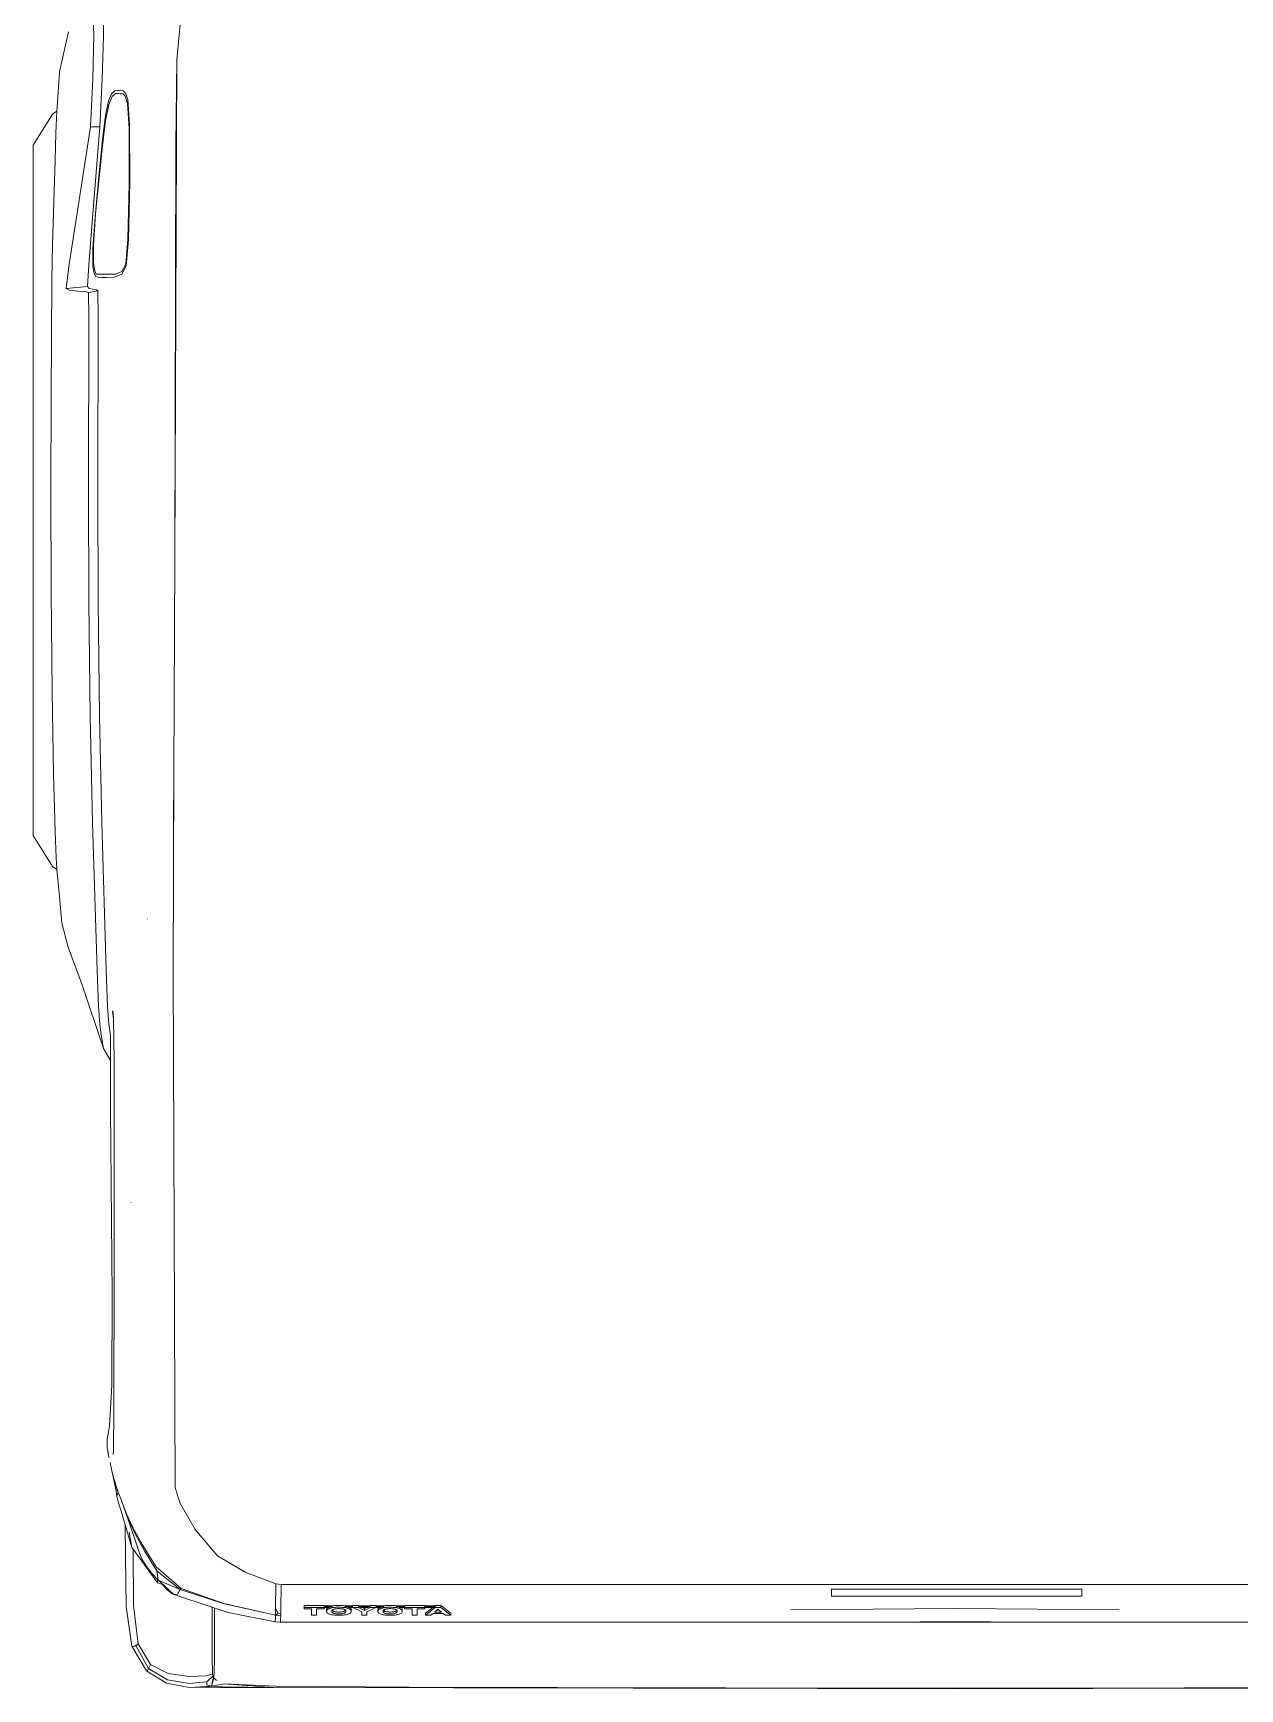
# Model space of a CAD drawing. Header units: millimetres. Extents: x 1010 to 1494, y -119 to 564.
# Drawn here: x 1094.97 to 1096.215, y 367.314 to 369.02 of the extents above; entities that cross this region are included whole.
import ezdxf

# ---------------------------------------------------------------- set-up
doc = ezdxf.new("R2010")
doc.units = ezdxf.units.MM
doc.layers.get('0').update_dxf_attribs({"lineweight": 9})

# ---------------------------------------------------------------- blocks, each defined once
blk = doc.blocks.new('hilux vista superior')
for p, q in [((-0.3266, 5.4112), (-0.2473, 5.4112)), ((-0.316, 5.4116), (-0.2961, 5.4117)), ((-0.0039, 5.4123), (-0.2961, 5.4117)), ((-0.0039, 5.4117), (-0.2473, 5.4112)), ((-0.0039, 5.4123), (0.2883, 5.4117)), ((-0.0039, 5.4117), (0.2396, 5.4112)), ((0.3189, 5.4112), (0.2396, 5.4112)), ((0.3082, 5.4116), (0.2883, 5.4117)), ((0.3082, 5.4116), (0.3373, 5.4116)), ((0.4179, 5.4108), (0.3189, 5.4112)), ((0.7189, 5.4107), (0.3373, 5.4116)), ((0.5749, 5.4105), (0.4179, 5.4108)), ((0.717, 5.4094), (0.5749, 5.4105)), ((0.7715, 5.4068), (0.717, 5.4094)), ((0.7751, 5.4108), (0.7189, 5.4107)), ((0.7727, 5.4101), (0.7189, 5.4107)), ((0.7715, 5.4068), (0.7189, 5.4107)), ((0.7715, 5.4068), (0.7848, 5.4096)), ((0.7848, 5.4096), (0.7727, 5.4101)), ((0.7869, 5.4105), (0.7751, 5.4108)), ((0.7822, 5.4006), (0.7848, 5.4096)), ((0.7831, 5.4013), (0.7848, 5.4096)), ((0.802, 5.4104), (0.7848, 5.4096)), ((0.7848, 5.4096), (0.7896, 5.4079)), ((0.802, 5.4104), (0.7869, 5.4105)), ((0.7896, 5.4079), (0.7897, 5.4048)), ((0.8086, 5.4108), (0.802, 5.4104)), ((0.8326, 5.4064), (0.8086, 5.4108)), ((0.7795, 5.4035), (0.7822, 5.4006)), ((0.7818, 5.383), (0.7822, 5.4006)), ((0.7822, 5.4006), (0.7828, 5.4021)), ((0.7828, 5.4021), (0.7831, 5.4013)), ((0.7834, 5.399), (0.7831, 5.4013)), ((0.7834, 5.399), (0.7897, 5.4048)), ((0.7834, 5.399), (0.7838, 5.3962)), ((0.79, 5.3985), (0.7838, 5.3962)), ((0.7838, 5.3962), (0.784, 5.3782)), ((0.7897, 5.4048), (0.8084, 5.4067)), ((0.79, 5.3985), (0.8083, 5.3993)), ((0.8307, 5.3961), (0.8083, 5.3993)), ((0.8084, 5.4067), (0.8316, 5.4027)), ((0.8307, 5.3961), (0.8496, 5.3865)), ((0.8316, 5.4027), (0.8515, 5.3908)), ((0.8326, 5.4064), (0.8535, 5.3935)), ((0.8515, 5.3908), (0.8496, 5.3865)), ((0.8515, 5.3908), (0.8527, 5.393)), ((0.8515, 5.3908), (0.8652, 5.3664)), ((0.8535, 5.3935), (0.8527, 5.393)), ((0.8535, 5.3935), (0.8537, 5.3932)), ((0.8537, 5.3932), (0.8695, 5.3671)), ((0.7818, 5.383), (0.7815, 5.3408)), ((0.7842, 5.3257), (0.784, 5.3782)), ((0.8626, 5.3644), (0.8496, 5.3865)), ((0.8652, 5.3664), (0.8626, 5.3644)), ((0.8626, 5.3644), (0.8674, 5.3239)), ((0.867, 5.3675), (0.8652, 5.3664)), ((0.8682, 5.3678), (0.867, 5.3675)), ((0.8689, 5.3676), (0.8682, 5.3678)), ((0.8695, 5.3671), (0.8689, 5.3676)), ((0.8752, 5.3249), (0.8695, 5.3671)), ((-0.0871, 5.3417), (-0.7196, 5.3417)), ((-0.0833, 5.3416), (-0.0871, 5.3417)), ((-0.0781, 5.3416), (-0.0833, 5.3416)), ((-0.0731, 5.3415), (-0.0781, 5.3416)), ((-0.0704, 5.3415), (-0.0781, 5.3416)), ((-0.0731, 5.3415), (0.0653, 5.3415)), ((-0.0412, 5.3414), (-0.0704, 5.3415)), ((0.0334, 5.3414), (-0.0412, 5.3414)), ((0.0334, 5.3414), (0.0626, 5.3415)), ((0.0626, 5.3415), (0.0703, 5.3416)), ((0.0653, 5.3415), (0.0703, 5.3416)), ((0.0703, 5.3416), (0.0755, 5.3416)), ((0.0755, 5.3416), (0.0793, 5.3417)), ((0.081, 5.3417), (0.0793, 5.3417)), ((0.7118, 5.3417), (0.081, 5.3417)), ((0.7116, 5.3383), (0.7114, 5.3348)), ((0.7117, 5.3409), (0.7116, 5.3383)), ((0.7118, 5.3417), (0.7117, 5.3409)), ((0.7119, 5.3416), (0.7118, 5.3417)), ((0.7174, 5.3412), (0.7118, 5.3417)), ((0.7171, 5.3378), (0.717, 5.3342)), ((0.7172, 5.3404), (0.7171, 5.3378)), ((0.7174, 5.3412), (0.7172, 5.3404)), ((0.7174, 5.3412), (0.7673, 5.3312)), ((0.7175, 5.3411), (0.7174, 5.3412)), ((0.7175, 5.3411), (0.7175, 5.3411)), ((0.7815, 5.3266), (0.7815, 5.3408)), ((-0.0039, 5.3272), (-0.1781, 5.3286)), ((-0.0039, 5.3272), (0.1703, 5.3286)), ((0.5308, 5.3322), (0.5308, 5.3342)), ((0.5308, 5.3342), (0.5367, 5.3342)), ((0.5416, 5.3259), (0.5308, 5.3342)), ((0.5308, 5.3322), (0.5416, 5.3239)), ((0.5367, 5.3342), (0.5391, 5.3323)), ((0.5391, 5.3323), (0.5498, 5.3323)), ((0.5482, 5.3309), (0.5408, 5.3309)), ((0.5408, 5.3309), (0.5433, 5.3289)), ((0.5475, 5.3259), (0.5416, 5.3259)), ((0.5416, 5.3259), (0.5416, 5.3239)), ((0.5416, 5.3239), (0.5475, 5.3239)), ((0.5433, 5.3289), (0.5458, 5.3289)), ((0.5433, 5.3289), (0.5446, 5.3278)), ((0.5446, 5.3278), (0.5458, 5.3289)), ((0.5458, 5.3289), (0.5482, 5.3309)), ((0.5579, 5.3342), (0.5475, 5.3259)), ((0.5475, 5.3239), (0.5475, 5.3259)), ((0.5475, 5.3239), (0.548, 5.3243)), ((0.5479, 5.3252), (0.5587, 5.3252)), ((0.548, 5.3243), (0.5479, 5.3243)), ((0.5587, 5.3243), (0.548, 5.3243)), ((0.5502, 5.3261), (0.5488, 5.3261)), ((0.5498, 5.3323), (0.552, 5.3342)), ((0.5502, 5.3261), (0.5579, 5.3322)), ((0.5587, 5.3261), (0.5502, 5.3261)), ((0.552, 5.3342), (0.5579, 5.3342)), ((0.5579, 5.3322), (0.5579, 5.3342)), ((0.5587, 5.3261), (0.5587, 5.3273)), ((0.5587, 5.3273), (0.5666, 5.3273)), ((0.5587, 5.3259), (0.5587, 5.3261)), ((0.58, 5.3259), (0.5587, 5.3259)), ((0.5587, 5.3259), (0.5587, 5.3252)), ((0.5587, 5.3243), (0.5587, 5.3252)), ((0.5587, 5.3243), (0.5587, 5.3239)), ((0.5587, 5.3239), (0.58, 5.3239)), ((0.5666, 5.3342), (0.5721, 5.3342)), ((0.5666, 5.3273), (0.5666, 5.3342)), ((0.5721, 5.3273), (0.5721, 5.3342)), ((0.5721, 5.3273), (0.58, 5.3273)), ((0.58, 5.3261), (0.58, 5.3273)), ((0.58, 5.3261), (0.58, 5.3259)), ((0.5835, 5.3261), (0.58, 5.3261)), ((0.58, 5.3259), (0.58, 5.3252)), ((0.58, 5.3252), (0.5889, 5.3252)), ((0.58, 5.3243), (0.58, 5.3252)), ((0.58, 5.3239), (0.58, 5.3243)), ((0.5884, 5.3243), (0.58, 5.3243)), ((0.5824, 5.3306), (0.5827, 5.3311)), ((0.5824, 5.3301), (0.5824, 5.3306)), ((0.5824, 5.328), (0.5824, 5.3301)), ((0.5824, 5.3295), (0.5824, 5.3301)), ((0.5827, 5.329), (0.5824, 5.3295)), ((0.5824, 5.328), (0.5824, 5.3275)), ((0.5824, 5.3275), (0.5827, 5.327)), ((0.5827, 5.3311), (0.583, 5.3316)), ((0.583, 5.3285), (0.5827, 5.329)), ((0.5827, 5.327), (0.583, 5.3265)), ((0.583, 5.3316), (0.5835, 5.3321)), ((0.5835, 5.328), (0.583, 5.3285)), ((0.583, 5.3265), (0.5835, 5.3261)), ((0.5835, 5.3321), (0.5842, 5.3325)), ((0.5842, 5.3276), (0.5835, 5.328)), ((0.5857, 5.3261), (0.5835, 5.3261)), ((0.5842, 5.3325), (0.585, 5.3328)), ((0.585, 5.3272), (0.5842, 5.3276)), ((0.585, 5.3328), (0.5859, 5.3332)), ((0.5859, 5.3269), (0.585, 5.3272)), ((0.5859, 5.3332), (0.587, 5.3335)), ((0.587, 5.3266), (0.5859, 5.3269)), ((0.587, 5.3335), (0.5881, 5.3337)), ((0.5882, 5.3263), (0.587, 5.3266)), ((0.5881, 5.3308), (0.588, 5.3304)), ((0.588, 5.3304), (0.588, 5.33)), ((0.588, 5.33), (0.588, 5.3296)), ((0.588, 5.3296), (0.5881, 5.3293)), ((0.5881, 5.3337), (0.5894, 5.3339)), ((0.5883, 5.3311), (0.5881, 5.3308)), ((0.5881, 5.3293), (0.5883, 5.329)), ((0.5894, 5.3261), (0.5882, 5.3263)), ((0.5886, 5.3314), (0.5883, 5.3311)), ((0.5883, 5.3291), (0.5886, 5.3294)), ((0.5883, 5.329), (0.5883, 5.3291)), ((0.5883, 5.329), (0.5883, 5.3289)), ((0.5883, 5.3289), (0.5886, 5.3286)), ((0.5884, 5.3243), (0.5894, 5.3241)), ((0.5889, 5.3243), (0.5884, 5.3243)), ((0.589, 5.3317), (0.5886, 5.3314)), ((0.5886, 5.3294), (0.589, 5.3297)), ((0.5886, 5.3286), (0.589, 5.3284)), ((0.5895, 5.3319), (0.589, 5.3317)), ((0.589, 5.3297), (0.5895, 5.3299)), ((0.589, 5.3284), (0.5895, 5.3281)), ((0.5894, 5.3339), (0.5907, 5.3341)), ((0.5908, 5.326), (0.5894, 5.3261)), ((0.5894, 5.3241), (0.5908, 5.324)), ((0.59, 5.3322), (0.5895, 5.3319)), ((0.5895, 5.3299), (0.59, 5.3302)), ((0.5895, 5.3281), (0.59, 5.3279)), ((0.5907, 5.3324), (0.59, 5.3322)), ((0.59, 5.3302), (0.5907, 5.3304)), ((0.59, 5.3279), (0.5906, 5.3277)), ((0.5906, 5.3277), (0.5913, 5.3276)), ((0.5907, 5.3341), (0.5922, 5.3342)), ((0.5913, 5.3325), (0.5907, 5.3324)), ((0.5907, 5.3304), (0.5913, 5.3305)), ((0.5923, 5.3259), (0.5908, 5.326)), ((0.5908, 5.324), (0.5923, 5.3239)), ((0.5921, 5.3326), (0.5913, 5.3325)), ((0.5913, 5.3305), (0.5921, 5.3306)), ((0.5913, 5.3276), (0.592, 5.3274)), ((0.592, 5.3274), (0.5928, 5.3273)), ((0.5928, 5.3328), (0.5921, 5.3326)), ((0.5921, 5.3306), (0.5928, 5.3308)), ((0.5922, 5.3342), (0.5937, 5.3343)), ((0.5938, 5.3258), (0.5923, 5.3259)), ((0.5923, 5.3239), (0.5938, 5.3238)), ((0.5936, 5.3328), (0.5928, 5.3328)), ((0.5928, 5.3308), (0.5936, 5.3308)), ((0.5928, 5.3273), (0.5936, 5.3273)), ((0.5945, 5.3329), (0.5936, 5.3328)), ((0.5936, 5.3308), (0.5945, 5.3309)), ((0.5936, 5.3273), (0.5945, 5.3272)), ((0.5937, 5.3343), (0.5954, 5.3343)), ((0.5955, 5.3258), (0.5938, 5.3258)), ((0.5938, 5.3238), (0.5955, 5.3238)), ((0.5954, 5.3329), (0.5945, 5.3329)), ((0.5945, 5.3309), (0.5954, 5.3309)), ((0.5945, 5.3272), (0.5954, 5.3272)), ((0.5954, 5.3343), (0.597, 5.3343)), ((0.5963, 5.3329), (0.5954, 5.3329)), ((0.5954, 5.3309), (0.5963, 5.3309)), ((0.5954, 5.3272), (0.5963, 5.3272)), ((0.5964, 5.3258), (0.5955, 5.3258)), ((0.5955, 5.3238), (0.5964, 5.3238)), ((0.5972, 5.3328), (0.5963, 5.3329)), ((0.5963, 5.3309), (0.5972, 5.3308)), ((0.5963, 5.3272), (0.5972, 5.3273)), ((0.5973, 5.3258), (0.5964, 5.3258)), ((0.5964, 5.3238), (0.5973, 5.3238)), ((0.597, 5.3343), (0.5986, 5.3342)), ((0.598, 5.3328), (0.5972, 5.3328)), ((0.5972, 5.3308), (0.598, 5.3307)), ((0.5972, 5.3273), (0.598, 5.3273)), ((0.5981, 5.3258), (0.5973, 5.3258)), ((0.5973, 5.3238), (0.5981, 5.3238)), ((0.5987, 5.3326), (0.598, 5.3328)), ((0.598, 5.3307), (0.5987, 5.3306)), ((0.598, 5.3273), (0.5988, 5.3274)), ((0.599, 5.3259), (0.5981, 5.3258)), ((0.5981, 5.3238), (0.599, 5.3239)), ((0.5986, 5.3342), (0.6001, 5.3341)), ((0.5995, 5.3325), (0.5987, 5.3326)), ((0.5987, 5.3306), (0.5995, 5.3305)), ((0.5988, 5.3274), (0.5995, 5.3276)), ((0.5998, 5.3259), (0.599, 5.3259)), ((0.599, 5.3239), (0.5998, 5.3239)), ((0.6001, 5.3324), (0.5995, 5.3325)), ((0.5995, 5.3305), (0.6001, 5.3304)), ((0.5995, 5.3276), (0.6002, 5.3277)), ((0.6005, 5.326), (0.5998, 5.3259)), ((0.5998, 5.3239), (0.6005, 5.324)), ((0.6001, 5.3341), (0.6014, 5.3339)), ((0.6008, 5.3322), (0.6001, 5.3324)), ((0.6001, 5.3304), (0.6008, 5.3302)), ((0.6002, 5.3277), (0.6008, 5.3279)), ((0.6013, 5.3261), (0.6005, 5.326)), ((0.6005, 5.324), (0.6013, 5.3241)), ((0.6013, 5.3319), (0.6008, 5.3322)), ((0.6008, 5.3302), (0.6013, 5.3299)), ((0.6008, 5.3279), (0.6014, 5.3281)), ((0.6018, 5.3317), (0.6013, 5.3319)), ((0.6013, 5.3299), (0.6018, 5.3297)), ((0.6018, 5.3262), (0.6013, 5.3261)), ((0.6013, 5.3241), (0.6018, 5.3242)), ((0.6014, 5.3339), (0.6027, 5.3337)), ((0.6014, 5.3281), (0.6018, 5.3284)), ((0.6022, 5.3314), (0.6018, 5.3317)), ((0.6018, 5.3297), (0.6022, 5.3294)), ((0.6018, 5.3284), (0.6022, 5.3286)), ((0.6023, 5.3263), (0.6018, 5.3262)), ((0.6018, 5.3242), (0.6023, 5.3243)), ((0.6021, 5.3252), (0.6101, 5.3252)), ((0.6025, 5.3311), (0.6022, 5.3314)), ((0.6022, 5.3294), (0.6025, 5.3291)), ((0.6022, 5.3286), (0.6025, 5.3289)), ((0.6026, 5.3243), (0.6022, 5.3243)), ((0.6028, 5.3263), (0.6023, 5.3263)), ((0.6023, 5.3243), (0.6026, 5.3243)), ((0.6027, 5.3308), (0.6025, 5.3311)), ((0.6025, 5.3291), (0.6026, 5.329)), ((0.6025, 5.3289), (0.6026, 5.329)), ((0.6026, 5.329), (0.6027, 5.3293)), ((0.6101, 5.3243), (0.6026, 5.3243)), ((0.6027, 5.3337), (0.6039, 5.3335)), ((0.6028, 5.3304), (0.6027, 5.3308)), ((0.6027, 5.3293), (0.6028, 5.3296)), ((0.6029, 5.33), (0.6028, 5.3304)), ((0.6028, 5.3296), (0.6029, 5.33)), ((0.6033, 5.3265), (0.6028, 5.3263)), ((0.6038, 5.3266), (0.6033, 5.3265)), ((0.6043, 5.3267), (0.6038, 5.3266)), ((0.6039, 5.3335), (0.6049, 5.3332)), ((0.6047, 5.3268), (0.6043, 5.3267)), ((0.6052, 5.327), (0.6047, 5.3268)), ((0.6049, 5.3332), (0.6059, 5.3328)), ((0.6074, 5.3261), (0.6051, 5.3261)), ((0.6056, 5.3271), (0.6052, 5.327)), ((0.606, 5.3273), (0.6056, 5.3271)), ((0.6059, 5.3328), (0.6067, 5.3325)), ((0.6063, 5.3275), (0.606, 5.3273)), ((0.6067, 5.3276), (0.6063, 5.3275)), ((0.6067, 5.3325), (0.6073, 5.3321)), ((0.607, 5.3278), (0.6067, 5.3276)), ((0.6072, 5.328), (0.607, 5.3278)), ((0.6076, 5.3282), (0.6072, 5.328)), ((0.6073, 5.3321), (0.6078, 5.3316)), ((0.6074, 5.3261), (0.6076, 5.3262)), ((0.6105, 5.3261), (0.6074, 5.3261)), ((0.6078, 5.3285), (0.6076, 5.3282)), ((0.6076, 5.3262), (0.6078, 5.3265)), ((0.6078, 5.3316), (0.6082, 5.3311)), ((0.6081, 5.3288), (0.6078, 5.3285)), ((0.6078, 5.3265), (0.6081, 5.3268)), ((0.6082, 5.3291), (0.6081, 5.3288)), ((0.6081, 5.3268), (0.6082, 5.3271)), ((0.6082, 5.3311), (0.6084, 5.3306)), ((0.6084, 5.3294), (0.6082, 5.3291)), ((0.6082, 5.3271), (0.6084, 5.3274)), ((0.6084, 5.3306), (0.6085, 5.3301)), ((0.6085, 5.3301), (0.6084, 5.3297)), ((0.6084, 5.3297), (0.6084, 5.3294)), ((0.6085, 5.3281), (0.6084, 5.3297)), ((0.6084, 5.3277), (0.6085, 5.3281)), ((0.6084, 5.3274), (0.6084, 5.3277)), ((0.6101, 5.3259), (0.6105, 5.3261)), ((0.6164, 5.3259), (0.6101, 5.3259)), ((0.6101, 5.3252), (0.6101, 5.3259)), ((0.6101, 5.3243), (0.6101, 5.3252)), ((0.6101, 5.3239), (0.6101, 5.3243)), ((0.6101, 5.3239), (0.6164, 5.3239)), ((0.6105, 5.3261), (0.62, 5.3307)), ((0.6226, 5.3292), (0.6164, 5.3259)), ((0.6164, 5.3239), (0.6164, 5.3259)), ((0.6164, 5.3239), (0.6172, 5.3243)), ((0.617, 5.3252), (0.6283, 5.3252)), ((0.6172, 5.3243), (0.617, 5.3243)), ((0.6281, 5.3243), (0.6172, 5.3243)), ((0.6205, 5.3261), (0.6184, 5.3261)), ((0.62, 5.3342), (0.6254, 5.3342)), ((0.62, 5.3307), (0.62, 5.3342)), ((0.6205, 5.3261), (0.6226, 5.3272)), ((0.6247, 5.3261), (0.6205, 5.3261)), ((0.6226, 5.3272), (0.6226, 5.3292)), ((0.6289, 5.3259), (0.6226, 5.3292)), ((0.6226, 5.3272), (0.6247, 5.3261)), ((0.6268, 5.3261), (0.6247, 5.3261)), ((0.6254, 5.3307), (0.6254, 5.3342)), ((0.6254, 5.3307), (0.635, 5.3261)), ((0.6281, 5.3243), (0.6289, 5.3239)), ((0.6282, 5.3243), (0.6281, 5.3243)), ((0.6289, 5.3239), (0.6289, 5.3259)), ((0.6353, 5.3259), (0.6289, 5.3259)), ((0.6289, 5.3239), (0.6353, 5.3239)), ((0.635, 5.3261), (0.6353, 5.3259)), ((0.6379, 5.3261), (0.635, 5.3261)), ((0.6353, 5.3252), (0.6353, 5.3259)), ((0.6353, 5.3252), (0.6433, 5.3252)), ((0.6353, 5.3243), (0.6353, 5.3252)), ((0.6353, 5.3239), (0.6353, 5.3243)), ((0.6427, 5.3243), (0.6353, 5.3243)), ((0.6367, 5.3301), (0.6368, 5.3306)), ((0.6367, 5.328), (0.6367, 5.3301)), ((0.6368, 5.3295), (0.6367, 5.3301)), ((0.6367, 5.328), (0.6368, 5.3275)), ((0.6368, 5.3306), (0.637, 5.3311)), ((0.637, 5.329), (0.6368, 5.3295)), ((0.6368, 5.3275), (0.637, 5.327)), ((0.637, 5.3311), (0.6374, 5.3316)), ((0.6374, 5.3285), (0.637, 5.329)), ((0.637, 5.327), (0.6374, 5.3265)), ((0.6374, 5.3316), (0.6379, 5.3321)), ((0.6379, 5.328), (0.6374, 5.3285)), ((0.6374, 5.3265), (0.6379, 5.3261)), ((0.6379, 5.3321), (0.6385, 5.3325)), ((0.6385, 5.3276), (0.6379, 5.328)), ((0.6401, 5.3261), (0.6379, 5.3261)), ((0.6385, 5.3325), (0.6393, 5.3328)), ((0.6393, 5.3272), (0.6385, 5.3276)), ((0.6393, 5.3328), (0.6403, 5.3332)), ((0.6403, 5.3269), (0.6393, 5.3272)), ((0.6403, 5.3332), (0.6413, 5.3335)), ((0.6414, 5.3266), (0.6403, 5.3269)), ((0.6413, 5.3335), (0.6425, 5.3337)), ((0.6425, 5.3263), (0.6414, 5.3266)), ((0.6424, 5.3304), (0.6423, 5.33)), ((0.6423, 5.33), (0.6424, 5.3296)), ((0.6425, 5.3308), (0.6424, 5.3304)), ((0.6424, 5.3296), (0.6425, 5.3293)), ((0.6425, 5.3337), (0.6437, 5.3339)), ((0.6427, 5.3311), (0.6425, 5.3308)), ((0.6425, 5.3293), (0.6426, 5.329)), ((0.6438, 5.3261), (0.6425, 5.3263)), ((0.6426, 5.329), (0.6427, 5.3291)), ((0.6426, 5.329), (0.6427, 5.3289)), ((0.643, 5.3314), (0.6427, 5.3311)), ((0.6427, 5.3291), (0.643, 5.3294)), ((0.6427, 5.3289), (0.643, 5.3286)), ((0.6427, 5.3243), (0.6438, 5.3241)), ((0.6432, 5.3243), (0.6427, 5.3243)), ((0.6434, 5.3317), (0.643, 5.3314)), ((0.643, 5.3294), (0.6434, 5.3297)), ((0.643, 5.3286), (0.6434, 5.3284)), ((0.6438, 5.3319), (0.6434, 5.3317)), ((0.6434, 5.3297), (0.6438, 5.3299)), ((0.6434, 5.3284), (0.6438, 5.3281)), ((0.6437, 5.3339), (0.6451, 5.3341)), ((0.6444, 5.3322), (0.6438, 5.3319)), ((0.6438, 5.3299), (0.6444, 5.3302)), ((0.6438, 5.3281), (0.6443, 5.3279)), ((0.6452, 5.326), (0.6438, 5.3261)), ((0.6438, 5.3241), (0.6452, 5.324)), ((0.6443, 5.3279), (0.645, 5.3277)), ((0.645, 5.3324), (0.6444, 5.3322)), ((0.6444, 5.3302), (0.645, 5.3304)), ((0.6457, 5.3325), (0.645, 5.3324)), ((0.645, 5.3304), (0.6457, 5.3305)), ((0.645, 5.3277), (0.6456, 5.3276)), ((0.6451, 5.3341), (0.6465, 5.3342)), ((0.6466, 5.3259), (0.6452, 5.326)), ((0.6452, 5.324), (0.6466, 5.3239)), ((0.6456, 5.3276), (0.6463, 5.3274)), ((0.6464, 5.3326), (0.6457, 5.3325)), ((0.6457, 5.3305), (0.6464, 5.3306)), ((0.6463, 5.3274), (0.6471, 5.3273)), ((0.6472, 5.3328), (0.6464, 5.3326)), ((0.6464, 5.3306), (0.6472, 5.3308)), ((0.6465, 5.3342), (0.6481, 5.3343)), ((0.6482, 5.3258), (0.6466, 5.3259)), ((0.6466, 5.3239), (0.6482, 5.3238)), ((0.6471, 5.3273), (0.6479, 5.3273)), ((0.648, 5.3328), (0.6472, 5.3328)), ((0.6472, 5.3308), (0.648, 5.3308)), ((0.6479, 5.3273), (0.6488, 5.3272)), ((0.6488, 5.3329), (0.648, 5.3328)), ((0.648, 5.3308), (0.6488, 5.3309)), ((0.6481, 5.3343), (0.6497, 5.3343)), ((0.6498, 5.3258), (0.6482, 5.3258)), ((0.6482, 5.3238), (0.6498, 5.3238)), ((0.6497, 5.3329), (0.6488, 5.3329)), ((0.6488, 5.3309), (0.6497, 5.3309)), ((0.6488, 5.3272), (0.6497, 5.3272)), ((0.6497, 5.3343), (0.6514, 5.3343)), ((0.6507, 5.3329), (0.6497, 5.3329)), ((0.6497, 5.3309), (0.6507, 5.3309)), ((0.6497, 5.3272), (0.6507, 5.3272)), ((0.6507, 5.3258), (0.6498, 5.3258)), ((0.6498, 5.3238), (0.6507, 5.3238)), ((0.6515, 5.3328), (0.6507, 5.3329)), ((0.6507, 5.3309), (0.6515, 5.3308)), ((0.6507, 5.3272), (0.6516, 5.3273)), ((0.6516, 5.3258), (0.6507, 5.3258)), ((0.6507, 5.3238), (0.6516, 5.3238)), ((0.6514, 5.3343), (0.653, 5.3342)), ((0.6523, 5.3328), (0.6515, 5.3328)), ((0.6515, 5.3308), (0.6523, 5.3307)), ((0.6516, 5.3273), (0.6524, 5.3273)), ((0.6525, 5.3258), (0.6516, 5.3258)), ((0.6516, 5.3238), (0.6525, 5.3238)), ((0.6531, 5.3326), (0.6523, 5.3328)), ((0.6523, 5.3307), (0.6531, 5.3306)), ((0.6524, 5.3273), (0.6532, 5.3274)), ((0.6533, 5.3259), (0.6525, 5.3258)), ((0.6525, 5.3238), (0.6533, 5.3239)), ((0.653, 5.3342), (0.6544, 5.3341)), ((0.6538, 5.3325), (0.6531, 5.3326)), ((0.6531, 5.3306), (0.6538, 5.3305)), ((0.6532, 5.3274), (0.6539, 5.3276)), ((0.6541, 5.3259), (0.6533, 5.3259)), ((0.6533, 5.3239), (0.6541, 5.3239)), ((0.6545, 5.3324), (0.6538, 5.3325)), ((0.6538, 5.3305), (0.6545, 5.3304)), ((0.6539, 5.3276), (0.6546, 5.3277)), ((0.6549, 5.326), (0.6541, 5.3259)), ((0.6541, 5.3239), (0.6549, 5.324)), ((0.6544, 5.3341), (0.6558, 5.3339)), ((0.6551, 5.3322), (0.6545, 5.3324)), ((0.6545, 5.3304), (0.6551, 5.3302)), ((0.6546, 5.3277), (0.6552, 5.3279)), ((0.6556, 5.3261), (0.6549, 5.326)), ((0.6549, 5.324), (0.6556, 5.3241)), ((0.6557, 5.3319), (0.6551, 5.3322)), ((0.6551, 5.3302), (0.6557, 5.3299)), ((0.6552, 5.3279), (0.6557, 5.3281)), ((0.6561, 5.3262), (0.6556, 5.3261)), ((0.6556, 5.3241), (0.6561, 5.3242)), ((0.6562, 5.3317), (0.6557, 5.3319)), ((0.6557, 5.3299), (0.6562, 5.3297)), ((0.6557, 5.3281), (0.6562, 5.3284)), ((0.6558, 5.3339), (0.6571, 5.3337)), ((0.6567, 5.3263), (0.6561, 5.3262)), ((0.6561, 5.3242), (0.6567, 5.3243)), ((0.6565, 5.3314), (0.6562, 5.3317)), ((0.6562, 5.3297), (0.6565, 5.3294)), ((0.6562, 5.3284), (0.6566, 5.3286)), ((0.6569, 5.3311), (0.6565, 5.3314)), ((0.6565, 5.3294), (0.6569, 5.3291)), ((0.6565, 5.3252), (0.6653, 5.3252)), ((0.657, 5.3243), (0.6565, 5.3243)), ((0.6566, 5.3286), (0.6569, 5.3289)), ((0.6572, 5.3263), (0.6567, 5.3263)), ((0.6567, 5.3243), (0.657, 5.3243)), ((0.6571, 5.3308), (0.6569, 5.3311)), ((0.6569, 5.329), (0.6571, 5.3293)), ((0.6569, 5.3291), (0.6569, 5.329)), ((0.6569, 5.3289), (0.6569, 5.329)), ((0.6653, 5.3243), (0.657, 5.3243)), ((0.6571, 5.3337), (0.6582, 5.3335)), ((0.6572, 5.3304), (0.6571, 5.3308)), ((0.6571, 5.3293), (0.6572, 5.3296)), ((0.6572, 5.33), (0.6572, 5.3304)), ((0.6572, 5.3296), (0.6572, 5.33)), ((0.6577, 5.3265), (0.6572, 5.3263)), ((0.6582, 5.3266), (0.6577, 5.3265)), ((0.6582, 5.3335), (0.6593, 5.3332)), ((0.6586, 5.3267), (0.6582, 5.3266)), ((0.6591, 5.3268), (0.6586, 5.3267)), ((0.6595, 5.327), (0.6591, 5.3268)), ((0.6593, 5.3332), (0.6602, 5.3328)), ((0.6599, 5.3271), (0.6595, 5.327)), ((0.6617, 5.3261), (0.6595, 5.3261)), ((0.6603, 5.3273), (0.6599, 5.3271)), ((0.6602, 5.3328), (0.661, 5.3325)), ((0.6607, 5.3275), (0.6603, 5.3273)), ((0.661, 5.3276), (0.6607, 5.3275)), ((0.661, 5.3325), (0.6617, 5.3321)), ((0.6613, 5.3278), (0.661, 5.3276)), ((0.6616, 5.328), (0.6613, 5.3278)), ((0.6619, 5.3282), (0.6616, 5.328)), ((0.6617, 5.3321), (0.6622, 5.3316)), ((0.6617, 5.3261), (0.6619, 5.3262)), ((0.6653, 5.3261), (0.6617, 5.3261)), ((0.6622, 5.3285), (0.6619, 5.3282)), ((0.6619, 5.3262), (0.6622, 5.3265)), ((0.6622, 5.3316), (0.6625, 5.3311)), ((0.6624, 5.3288), (0.6622, 5.3285)), ((0.6622, 5.3265), (0.6624, 5.3268)), ((0.6626, 5.3291), (0.6624, 5.3288)), ((0.6624, 5.3268), (0.6626, 5.3271)), ((0.6625, 5.3311), (0.6628, 5.3306)), ((0.6627, 5.3294), (0.6626, 5.3291)), ((0.6626, 5.3271), (0.6627, 5.3274)), ((0.6628, 5.3297), (0.6627, 5.3294)), ((0.6627, 5.3274), (0.6628, 5.3277)), ((0.6628, 5.3306), (0.6628, 5.3301)), ((0.6628, 5.3301), (0.6628, 5.3297)), ((0.6628, 5.3281), (0.6628, 5.3297)), ((0.6628, 5.3277), (0.6628, 5.3281)), ((0.6653, 5.3261), (0.6653, 5.3273)), ((0.6653, 5.3273), (0.6733, 5.3273)), ((0.6653, 5.3259), (0.6653, 5.3261)), ((0.6866, 5.3259), (0.6653, 5.3259)), ((0.6653, 5.3259), (0.6653, 5.3252)), ((0.6653, 5.3243), (0.6653, 5.3252)), ((0.6653, 5.3243), (0.6653, 5.3239)), ((0.6653, 5.3239), (0.6866, 5.3239)), ((0.6733, 5.3342), (0.6787, 5.3342)), ((0.6733, 5.3273), (0.6733, 5.3342)), ((0.6787, 5.3273), (0.6787, 5.3342)), ((0.6787, 5.3273), (0.6866, 5.3273)), ((0.6866, 5.3273), (0.6866, 5.3259)), ((0.6866, 5.3239), (0.6866, 5.3259)), ((0.711, 5.3018), (0.7113, 5.3277)), ((0.7114, 5.3328), (0.7113, 5.3277)), ((0.7114, 5.3348), (0.7114, 5.3328)), ((0.717, 5.3342), (0.7114, 5.3348)), ((0.717, 5.334), (0.7114, 5.3348)), ((0.7114, 5.3328), (0.7142, 5.3325)), ((0.7142, 5.3325), (0.717, 5.334)), ((0.7142, 5.3325), (0.7169, 5.327)), ((0.7166, 5.301), (0.7169, 5.327)), ((0.717, 5.3321), (0.7169, 5.327)), ((0.717, 5.3342), (0.7726, 5.3217)), ((0.7716, 5.3217), (0.717, 5.334)), ((0.717, 5.334), (0.717, 5.3321)), ((0.7673, 5.3312), (0.7781, 5.3277)), ((0.7673, 5.3312), (0.7787, 5.3275)), ((0.8169, 5.3058), (0.7716, 5.3217)), ((0.7726, 5.3217), (0.818, 5.3069)), ((0.7787, 5.3275), (0.7781, 5.3277)), ((0.7787, 5.3275), (0.7815, 5.3266)), ((0.7815, 5.3266), (0.7842, 5.3257)), ((0.7842, 5.3257), (0.8249, 5.3124)), ((0.8674, 5.3239), (0.868, 5.2643)), ((0.8759, 5.2721), (0.8752, 5.3249)), ((0.711, 5.3018), (-0.7188, 5.3018)), ((-0.1385, 5.3066), (-0.1385, 5.314)), ((0.1272, 5.314), (-0.1385, 5.314)), ((0.1272, 5.3066), (-0.1385, 5.3066)), ((0.1272, 5.314), (0.1272, 5.3066)), ((0.711, 5.3018), (0.7166, 5.301)), ((0.8169, 5.3058), (0.818, 5.3069)), ((0.8436, 5.2829), (0.8169, 5.3058)), ((0.821, 5.312), (0.818, 5.3069)), ((0.8415, 5.297), (0.818, 5.3069)), ((0.818, 5.3069), (0.8427, 5.2873)), ((0.8249, 5.3124), (0.821, 5.312)), ((0.8249, 5.3124), (0.8263, 5.3115)), ((0.8394, 5.2989), (0.8249, 5.3124)), ((0.8263, 5.3115), (0.8316, 5.3078)), ((0.8369, 5.3018), (0.8316, 5.3078)), ((0.8369, 5.3018), (0.8421, 5.2998)), ((0.8394, 5.2989), (0.8369, 5.3018)), ((0.7166, 5.301), (0.749, 5.2887)), ((0.749, 5.2887), (0.7786, 5.2712)), ((0.8415, 5.297), (0.8394, 5.2989)), ((0.8415, 5.297), (0.8427, 5.2873)), ((0.8422, 5.2963), (0.8415, 5.297)), ((0.8421, 5.2998), (0.8422, 5.2963)), ((0.868, 5.2643), (0.8421, 5.2998)), ((0.8479, 5.2903), (0.8422, 5.2963)), ((0.8427, 5.2873), (0.8557, 5.2666)), ((0.8427, 5.2873), (0.8432, 5.2851)), ((0.8479, 5.2903), (0.8538, 5.2824)), ((0.7786, 5.2712), (0.8023, 5.2434)), ((0.8585, 5.2592), (0.8436, 5.2829)), ((0.8586, 5.2745), (0.8538, 5.2824)), ((0.8586, 5.2745), (0.8616, 5.2674)), ((0.8648, 5.2579), (0.8616, 5.2674)), ((0.8763, 5.2385), (0.8759, 5.2721)), ((0.8557, 5.2666), (0.8655, 5.2486)), ((0.8687, 5.2405), (0.8585, 5.2592)), ((0.8648, 5.2579), (0.8695, 5.2445)), ((0.8737, 5.2317), (0.8648, 5.2579)), ((0.8693, 5.2626), (0.868, 5.2643)), ((0.8693, 5.2626), (0.8723, 5.2463)), ((0.8763, 5.2385), (0.8693, 5.2626)), ((0.8023, 5.2434), (0.818, 5.2158)), ((0.8655, 5.2486), (0.8723, 5.2343)), ((0.8751, 5.2267), (0.8687, 5.2405)), ((0.8695, 5.2445), (0.8737, 5.2317)), ((0.876, 5.2249), (0.8723, 5.2343)), ((0.876, 5.2249), (0.8737, 5.2317)), ((0.8796, 5.2274), (0.8763, 5.2385)), ((0.818, 5.2158), (0.8232, 5.1989)), ((0.8796, 5.2147), (0.8751, 5.2267)), ((0.8786, 5.2174), (0.876, 5.2249)), ((0.8786, 5.2174), (0.8796, 5.2147)), ((0.8842, 5.2125), (0.8796, 5.2274)), ((0.8804, 5.2126), (0.8796, 5.2147)), ((0.8255, 4.6524), (0.8232, 5.1989)), ((0.8837, 5.2037), (0.8804, 5.2126)), ((0.8837, 5.2037), (0.8845, 5.2053)), ((0.8841, 5.2027), (0.8837, 5.2037)), ((0.8849, 5.2019), (0.8841, 5.2027)), ((0.8842, 5.2024), (0.8841, 5.2027)), ((0.8851, 5.2084), (0.8842, 5.2125)), ((0.8859, 5.1973), (0.8842, 5.2024)), ((0.8845, 5.2053), (0.8851, 5.2084)), ((0.8851, 5.2084), (0.8855, 5.2056)), ((0.8855, 5.2056), (0.8861, 5.2027)), ((0.8863, 5.1982), (0.8857, 5.198)), ((0.8859, 5.1973), (0.8885, 5.1891)), ((0.8861, 5.2027), (0.8863, 5.1982)), ((0.8898, 5.184), (0.8861, 5.2027)), ((0.8868, 5.1947), (0.8885, 5.1891)), ((0.8898, 5.184), (0.8885, 5.1891)), ((0.8905, 5.1814), (0.8898, 5.184)), ((0.8905, 5.1814), (0.8906, 5.1811)), ((0.8924, 5.1724), (0.8906, 5.1811)), ((0.8887, 5.1601), (0.889, 5.1639)), ((0.8936, 5.1667), (0.8935, 5.1672)), ((0.8945, 5.1629), (0.8936, 5.1667)), ((0.8956, 5.1566), (0.8942, 5.1637)), ((0.8945, 5.1629), (0.8956, 5.1566)), ((0.8885, 5.1154), (0.8887, 5.1601)), ((0.8956, 5.1477), (0.8931, 5.1337)), ((0.8956, 5.1477), (0.8956, 5.1566)), ((0.8905, 5.0907), (0.8931, 5.1337)), ((0.8885, 5.1154), (0.888, 4.9686)), ((0.8905, 5.0907), (0.8903, 4.995)), ((0.8918, 4.7968), (0.8903, 4.995)), ((0.888, 4.7457), (0.888, 4.9686)), ((0.8699, 4.8964), (0.8699, 4.8965)), ((0.8918, 4.7968), (0.8919, 4.746)), ((0.8889, 4.7022), (0.888, 4.7457)), ((0.8919, 4.746), (0.892, 4.746)), ((0.8919, 4.746), (0.8921, 4.7188)), ((0.892, 4.746), (0.8993, 4.7335)), ((0.8993, 4.7335), (0.9018, 4.7187)), ((0.8993, 4.7335), (0.9215, 4.667)), ((0.8937, 4.7076), (0.8921, 4.7188)), ((0.895, 4.6887), (0.8937, 4.7076)), ((0.9018, 4.7187), (0.9034, 4.7076)), ((0.9034, 4.7076), (0.9047, 4.6888)), ((0.8889, 4.7022), (0.8899, 4.6934)), ((0.8891, 4.6946), (0.8889, 4.7022)), ((0.895, 4.6887), (0.8964, 4.6506)), ((0.9047, 4.6888), (0.9061, 4.6507)), ((0.8255, 4.6524), (0.8246, 4.4398)), ((0.8884, 4.6571), (0.8884, 4.657)), ((0.8884, 4.6569), (0.8884, 4.657)), ((0.9215, 4.667), (0.9367, 4.626)), ((0.8964, 4.6506), (0.9012, 4.4939)), ((0.9061, 4.6507), (0.9109, 4.494)), ((0.9437, 4.6005), (0.9367, 4.626)), ((0.9462, 4.5721), (0.9437, 4.6005)), ((0.8525, 4.5958), (0.8525, 4.596)), ((0.8525, 4.596), (0.8526, 4.5958)), ((0.8526, 4.5958), (0.8525, 4.5958)), ((0.8526, 4.5958), (0.8526, 4.5957)), ((0.8526, 4.5957), (0.8527, 4.5958)), ((0.8527, 4.5958), (0.8526, 4.5958)), ((0.9479, 4.5544), (0.9462, 4.5721)), ((0.9489, 4.5435), (0.9479, 4.5544)), ((0.9489, 4.5435), (0.9536, 4.5403)), ((0.949, 4.5424), (0.9489, 4.5435)), ((0.9497, 4.5313), (0.949, 4.5424)), ((0.9506, 4.5037), (0.9497, 4.5313)), ((0.9741, 4.5076), (0.9536, 4.5403)), ((0.8246, 4.4398), (0.8251, 4.499)), ((0.9523, 4.4423), (0.9506, 4.5037)), ((0.9741, 4.5076), (0.9741, 3.7755)), ((0.9038, 4.3809), (0.9012, 4.4939)), ((0.9109, 4.494), (0.9135, 4.381)), ((0.9539, 4.3551), (0.9523, 4.4423)), ((0.8246, 4.4398), (0.8237, 4.2144)), ((0.9051, 4.26), (0.9038, 4.3809)), ((0.9135, 4.381), (0.9148, 4.2601)), ((0.9549, 4.2497), (0.9539, 4.3551)), ((0.9055, 4.141), (0.9051, 4.26)), ((0.9148, 4.2601), (0.9152, 4.1412)), ((0.9553, 4.1407), (0.9549, 4.2497)), ((0.8237, 4.2144), (0.8215, 3.685)), ((0.8237, 4.2144), (0.8228, 3.7752)), ((0.9051, 3.9568), (0.9055, 4.141)), ((0.9151, 3.958), (0.9152, 4.1412)), ((0.9553, 4.1407), (0.955, 4.0423)), ((0.955, 4.0423), (0.9542, 3.9176)), ((0.9053, 3.9301), (0.9051, 3.9568)), ((0.9151, 3.958), (0.9153, 3.9318)), ((0.8878, 3.9155), (0.8801, 3.9123)), ((0.8959, 3.9158), (0.8878, 3.9155)), ((0.9014, 3.916), (0.8959, 3.9158)), ((0.905, 3.9157), (0.9014, 3.916)), ((0.9075, 3.915), (0.905, 3.9157)), ((0.9153, 3.9318), (0.9053, 3.9301)), ((0.9069, 3.9288), (0.9053, 3.9301)), ((0.9107, 3.9283), (0.9069, 3.9288)), ((0.9093, 3.9118), (0.9075, 3.915)), ((0.9146, 3.9276), (0.9107, 3.9283)), ((0.9162, 3.9255), (0.9146, 3.9276)), ((0.9148, 3.9025), (0.9162, 3.9255)), ((0.9153, 3.9318), (0.9185, 3.9308)), ((0.9162, 3.9255), (0.939, 3.9274)), ((0.9185, 3.9308), (0.9271, 3.9303)), ((0.9271, 3.9303), (0.9358, 3.9294)), ((0.9358, 3.9294), (0.939, 3.9274)), ((0.939, 3.9274), (0.936, 3.9043)), ((0.9542, 3.9176), (0.9536, 3.8813)), ((0.8755, 3.9037), (0.873, 3.8758)), ((0.8734, 3.8752), (0.8758, 3.9017)), ((0.8801, 3.9123), (0.8755, 3.9037)), ((0.8758, 3.9017), (0.88, 3.9095)), ((0.88, 3.9095), (0.8865, 3.9122)), ((0.8865, 3.9122), (0.8938, 3.9122)), ((0.8938, 3.9122), (0.8999, 3.9122)), ((0.8999, 3.9122), (0.907, 3.9122)), ((0.907, 3.9122), (0.9084, 3.9093)), ((0.9084, 3.9093), (0.9099, 3.9004)), ((0.9107, 3.9041), (0.9093, 3.9118)), ((0.9099, 3.8394), (0.9148, 3.9025)), ((0.9099, 3.9004), (0.91, 3.8815)), ((0.9106, 3.885), (0.9107, 3.9041)), ((0.936, 3.9043), (0.9262, 3.8405)), ((0.91, 3.8815), (0.9077, 3.8484)), ((0.9079, 3.8476), (0.9106, 3.885)), ((0.9521, 3.8356), (0.9536, 3.8813)), ((0.873, 3.8758), (0.8716, 3.8144)), ((0.872, 3.8165), (0.8734, 3.8752)), ((0.9077, 3.8484), (0.9041, 3.8102)), ((0.9041, 3.8049), (0.9079, 3.8476)), ((0.9031, 3.7561), (0.9099, 3.8394)), ((0.9262, 3.8405), (0.913, 3.7562)), ((0.9505, 3.7922), (0.9521, 3.8356)), ((0.8716, 3.8144), (0.8717, 3.7536)), ((0.8721, 3.7578), (0.872, 3.8165)), ((0.9041, 3.8102), (0.9006, 3.7763)), ((0.9004, 3.7698), (0.9041, 3.8049)), ((0.9498, 3.7627), (0.9505, 3.7922)), ((0.8215, 3.685), (0.8228, 3.7752)), ((0.9006, 3.7763), (0.8972, 3.7495)), ((0.9536, 3.7428), (0.9741, 3.7755)), ((0.8739, 3.7314), (0.8721, 3.7578)), ((0.8971, 3.7439), (0.9004, 3.7698)), ((0.9489, 3.7396), (0.9498, 3.7627)), ((0.8717, 3.7536), (0.8736, 3.7272)), ((0.8972, 3.7495), (0.8937, 3.7327)), ((0.8941, 3.7288), (0.8971, 3.7439)), ((0.9031, 3.7561), (0.9009, 3.7053)), ((0.913, 3.7562), (0.9031, 3.7561)), ((0.913, 3.7562), (0.9107, 3.7054)), ((0.9487, 3.7352), (0.9489, 3.7396)), ((0.9489, 3.7396), (0.9536, 3.7428)), ((0.8736, 3.7272), (0.8762, 3.7203)), ((0.8765, 3.7236), (0.8739, 3.7314)), ((0.8786, 3.721), (0.8765, 3.7236)), ((0.8902, 3.7239), (0.8866, 3.7209)), ((0.8937, 3.7327), (0.8902, 3.7239)), ((0.8909, 3.7213), (0.8941, 3.7288)), ((0.9459, 3.6977), (0.9487, 3.7352)), ((0.8762, 3.7203), (0.8784, 3.7179)), ((0.8784, 3.7179), (0.8803, 3.7176)), ((0.8818, 3.721), (0.8786, 3.721)), ((0.8803, 3.7176), (0.8818, 3.7174)), ((0.8836, 3.7209), (0.8818, 3.721)), ((0.8818, 3.7174), (0.8838, 3.7175)), ((0.8866, 3.7209), (0.8836, 3.7209)), ((0.8838, 3.7175), (0.8872, 3.7181)), ((0.8872, 3.7181), (0.8909, 3.7213)), ((0.9009, 3.7053), (0.8994, 3.6608)), ((0.9107, 3.7054), (0.9097, 3.6583)), ((0.9459, 3.6977), (0.9365, 3.6553)), ((0.8215, 3.685), (0.8181, 3.6475)), ((0.8994, 3.6608), (0.8993, 3.6292)), ((0.9097, 3.6583), (0.9113, 3.6185))]:
    blk.add_line(p, q)

msp = doc.modelspace()

# ---------------------------------------------------------------- block references
at = {"xscale": 0.9721400029598934, "yscale": 0.9721400029598934, "zscale": 0.9721400029598934, "rotation": 180.0000000000549}
msp.add_blockref('hilux vista superior', (1095.91714, 372.57526), dxfattribs=at)

doc.saveas('drawing.dxf')
